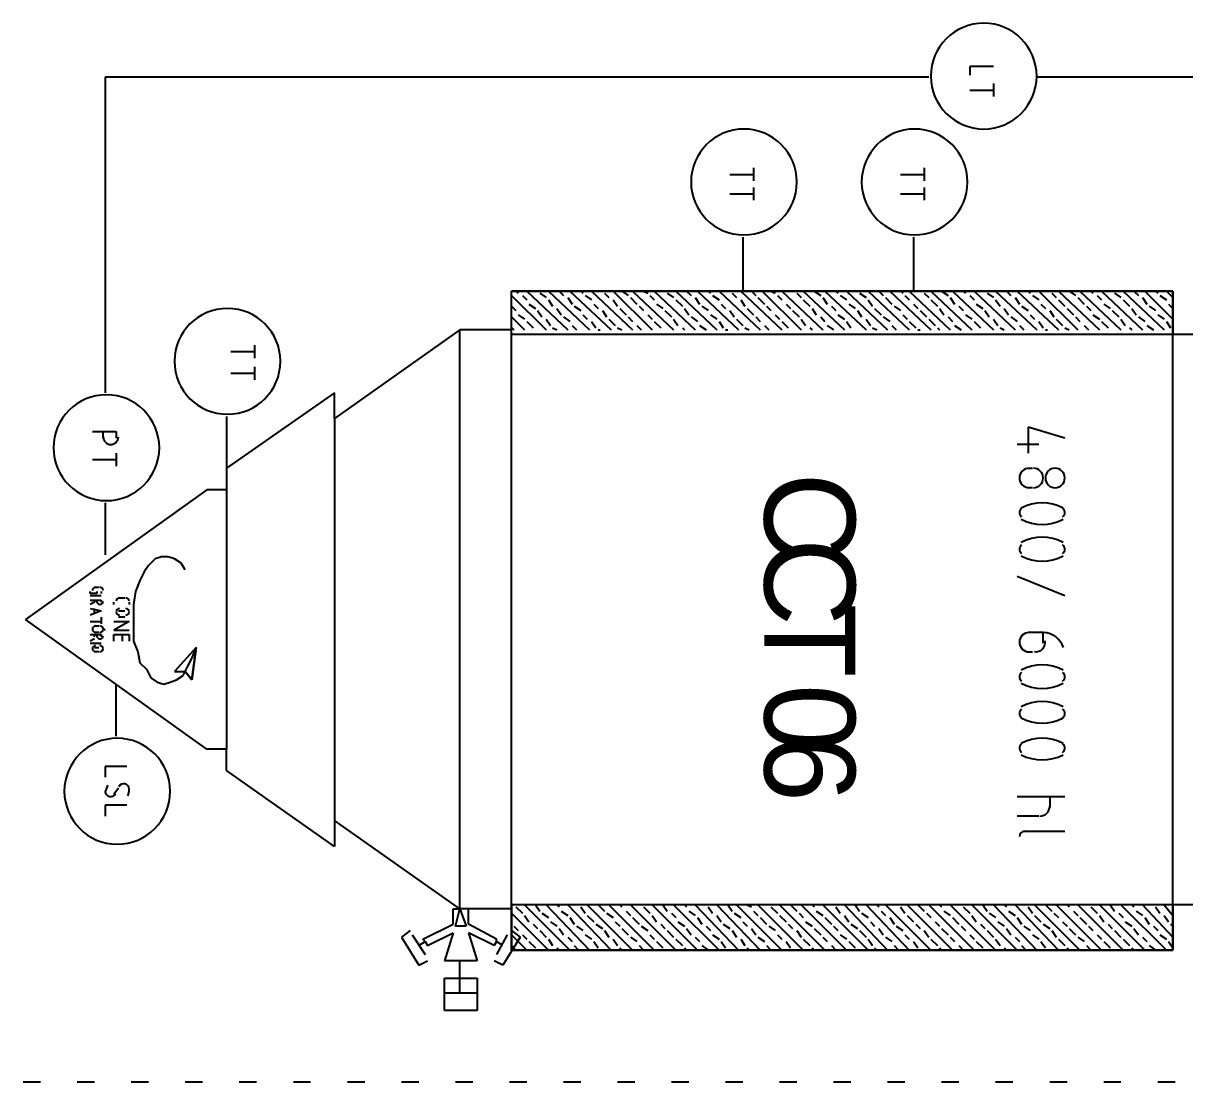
# Model space of a CAD drawing. Header units: millimetres. Extents: x 0 to 33.1, y 1.5 to 45.3.
# Drawn here: x 9.539 to 10.435, y 15.823 to 16.639 of the extents above; entities that cross this region are included whole.
import ezdxf

# ---------------------------------------------------------------- set-up
doc = ezdxf.new("R2010")
doc.units = ezdxf.units.MM
doc.header["$MEASUREMENT"] = 0
doc.layers.get('0').update_dxf_attribs({"linetype": 'CONTINUOUS'})

msp = doc.modelspace()

# ---------------------------------------------------------------- linework, layer by layer
at = {"color": 140, "linetype": 'Continuous'}
for p, q in [((10.2878, 16.6061), (10.2694, 16.6061)), ((10.2694, 16.6061), (10.2694, 16.5994)), ((10.2378, 16.5978), (9.60275, 16.5978)), ((9.60275, 16.5978), (9.60275, 16.3544)), ((10.2878, 16.5928), (10.2878, 16.5828)), ((10.9561, 16.5978), (10.3211, 16.5978)), ((10.2694, 16.5878), (10.2878, 16.5878)), ((10.0844, 16.5228), (10.1028, 16.5228)), ((10.1028, 16.5278), (10.1028, 16.5178)), ((10.2161, 16.5228), (10.2344, 16.5228)), ((10.2344, 16.5278), (10.2344, 16.5178)), ((10.1028, 16.5128), (10.1028, 16.5028)), ((10.2344, 16.5128), (10.2344, 16.5028)), ((10.0844, 16.5078), (10.1028, 16.5078)), ((10.2161, 16.5078), (10.2344, 16.5078)), ((10.0945, 16.4744), (10.0945, 16.4328)), ((10.2261, 16.4744), (10.2261, 16.4328)), ((9.91613, 15.9244), (9.91613, 16.4328)), ((10.4261, 16.4328), (9.91613, 16.4328)), ((9.91613, 16.3994), (9.91613, 16.4328)), ((9.91613, 16.4328), (10.4261, 16.4328)), ((9.91943, 16.4328), (9.92111, 16.4311)), ((9.92779, 16.4328), (9.95942, 16.4028)), ((9.93778, 16.4311), (9.94276, 16.4278)), ((9.94444, 16.4328), (9.97613, 16.4028)), ((9.95281, 16.4328), (9.95611, 16.4294)), ((9.9611, 16.4328), (9.99278, 16.4028)), ((9.96946, 16.4328), (9.97114, 16.4311)), ((9.97775, 16.4328), (10.0094, 16.4028)), ((9.98779, 16.4311), (9.9911, 16.4278)), ((9.99447, 16.4328), (10.0245, 16.4028)), ((10.0011, 16.4328), (10.0061, 16.4294)), ((10.0094, 16.4328), (10.0411, 16.4028)), ((10.0178, 16.4328), (10.0211, 16.4311)), ((10.0261, 16.4328), (10.0578, 16.4028)), ((10.0361, 16.4311), (10.0411, 16.4278)), ((10.0428, 16.4328), (10.0744, 16.4028)), ((10.0511, 16.4328), (10.0545, 16.4294)), ((10.0595, 16.4328), (10.0911, 16.4028)), ((10.0678, 16.4328), (10.0694, 16.4311)), ((10.0761, 16.4328), (10.1078, 16.4028)), ((10.0861, 16.4311), (10.0895, 16.4278)), ((10.0928, 16.4328), (10.1245, 16.4028)), ((10.1011, 16.4328), (10.1044, 16.4294)), ((10.1094, 16.4328), (10.1394, 16.4028)), ((10.1161, 16.4328), (10.1195, 16.4311)), ((10.1245, 16.4328), (10.1561, 16.4028)), ((10.1361, 16.4311), (10.1394, 16.4278)), ((10.1411, 16.4328), (10.1728, 16.4028)), ((10.1495, 16.4328), (10.1545, 16.4294)), ((10.1578, 16.4328), (10.1895, 16.4028)), ((10.1661, 16.4328), (10.1678, 16.4311)), ((10.1744, 16.4328), (10.2061, 16.4028)), ((10.1845, 16.4311), (10.1895, 16.4278)), ((10.1911, 16.4328), (10.2228, 16.4028)), ((10.1994, 16.4328), (10.2028, 16.4294)), ((10.2078, 16.4328), (10.2394, 16.4028)), ((10.2161, 16.4328), (10.2178, 16.4311)), ((10.2228, 16.4328), (10.2544, 16.4028)), ((10.2344, 16.4311), (10.2378, 16.4278)), ((10.2394, 16.4328), (10.2711, 16.4028)), ((10.2478, 16.4328), (10.2528, 16.4294)), ((10.2561, 16.4328), (10.2878, 16.4028)), ((10.2644, 16.4328), (10.2661, 16.4311)), ((10.2728, 16.4328), (10.3045, 16.4028)), ((10.2828, 16.4311), (10.2878, 16.4278)), ((10.2894, 16.4328), (10.3211, 16.4028)), ((10.2978, 16.4328), (10.3011, 16.4294)), ((10.3061, 16.4328), (10.3378, 16.4028)), ((10.3145, 16.4328), (10.3161, 16.4311)), ((10.3227, 16.4328), (10.3528, 16.4028)), ((10.3328, 16.4311), (10.3361, 16.4278)), ((10.3378, 16.4328), (10.3695, 16.4028)), ((10.3461, 16.4328), (10.3511, 16.4294)), ((10.3544, 16.4328), (10.3861, 16.4028)), ((10.3628, 16.4328), (10.3644, 16.4311)), ((10.3711, 16.4328), (10.4028, 16.4028)), ((10.3811, 16.4311), (10.3861, 16.4278)), ((10.3878, 16.4328), (10.4194, 16.4028)), ((10.3961, 16.4328), (10.3995, 16.4294)), ((10.4045, 16.4328), (10.4261, 16.4111)), ((10.4128, 16.4328), (10.4144, 16.4311)), ((10.4211, 16.4328), (10.4261, 16.4278)), ((10.4261, 16.3994), (10.4261, 16.4328)), ((10.4261, 16.4328), (10.4261, 16.3994)), ((9.91613, 16.4294), (9.94276, 16.4028)), ((9.92443, 16.4294), (9.92779, 16.4261)), ((9.92947, 16.4228), (9.93446, 16.4194)), ((9.94444, 16.4261), (9.94775, 16.4211)), ((9.95942, 16.4278), (9.96278, 16.4228)), ((9.97276, 16.4294), (9.97775, 16.4261)), ((9.97944, 16.4228), (9.98281, 16.4194)), ((9.99447, 16.4261), (9.99778, 16.4211)), ((10.0078, 16.4278), (10.0128, 16.4228)), ((10.0228, 16.4294), (10.0261, 16.4261)), ((10.0278, 16.4228), (10.0328, 16.4194)), ((10.0428, 16.4261), (10.0478, 16.4211)), ((10.0578, 16.4278), (10.0611, 16.4228)), ((10.0711, 16.4294), (10.0761, 16.4261)), ((10.0778, 16.4228), (10.0811, 16.4194)), ((10.0928, 16.4261), (10.0961, 16.4211)), ((10.1061, 16.4278), (10.1111, 16.4228)), ((10.1211, 16.4294), (10.1245, 16.4261)), ((10.1278, 16.4228), (10.1311, 16.4194)), ((10.1411, 16.4261), (10.1461, 16.4211)), ((10.1561, 16.4278), (10.1594, 16.4228)), ((10.1694, 16.4294), (10.1744, 16.4261)), ((10.1761, 16.4228), (10.1811, 16.4194)), ((10.1911, 16.4261), (10.1944, 16.4211)), ((10.2044, 16.4278), (10.2094, 16.4228)), ((10.2195, 16.4294), (10.2228, 16.4261)), ((10.2261, 16.4228), (10.2294, 16.4194)), ((10.2394, 16.4261), (10.2445, 16.4211)), ((10.2544, 16.4278), (10.2578, 16.4228)), ((10.2694, 16.4294), (10.2728, 16.4261)), ((10.2745, 16.4228), (10.2795, 16.4194)), ((10.2894, 16.4261), (10.2928, 16.4211)), ((10.3045, 16.4278), (10.3078, 16.4228)), ((10.3178, 16.4294), (10.3227, 16.4261)), ((10.3244, 16.4228), (10.3278, 16.4194)), ((10.3378, 16.4261), (10.3428, 16.4211)), ((10.3528, 16.4278), (10.3578, 16.4228)), ((10.3678, 16.4294), (10.3711, 16.4261)), ((10.3728, 16.4228), (10.3778, 16.4194)), ((10.3878, 16.4261), (10.3928, 16.4211)), ((10.4028, 16.4278), (10.4061, 16.4228)), ((10.4161, 16.4294), (10.4211, 16.4261)), ((10.4228, 16.4228), (10.4261, 16.4194)), ((9.91613, 16.4211), (9.91943, 16.4178)), ((9.91613, 16.4128), (9.92611, 16.4028)), ((9.92111, 16.4144), (9.92611, 16.4111)), ((9.93608, 16.4178), (9.93946, 16.4128)), ((9.95111, 16.4194), (9.95443, 16.4144)), ((9.95611, 16.4128), (9.9611, 16.4094)), ((9.96446, 16.4211), (9.96946, 16.4178)), ((9.97114, 16.4144), (9.97444, 16.4111)), ((9.98611, 16.4178), (9.98942, 16.4128)), ((9.99946, 16.4194), (10.0044, 16.4144)), ((10.0061, 16.4128), (10.0094, 16.4094)), ((10.0144, 16.4211), (10.0178, 16.4178)), ((10.0211, 16.4144), (10.0245, 16.4111)), ((10.0344, 16.4178), (10.0394, 16.4128)), ((10.0494, 16.4194), (10.0528, 16.4144)), ((10.0545, 16.4128), (10.0595, 16.4094)), ((10.0628, 16.4211), (10.0678, 16.4178)), ((10.0694, 16.4144), (10.0744, 16.4111)), ((10.0844, 16.4178), (10.0878, 16.4128)), ((10.0978, 16.4194), (10.1028, 16.4144)), ((10.1044, 16.4128), (10.1078, 16.4094)), ((10.1128, 16.4211), (10.1161, 16.4178)), ((10.1195, 16.4144), (10.1228, 16.4111)), ((10.1328, 16.4178), (10.1378, 16.4128)), ((10.1478, 16.4194), (10.1511, 16.4144)), ((10.1545, 16.4128), (10.1578, 16.4094)), ((10.1628, 16.4211), (10.1661, 16.4178)), ((10.1678, 16.4144), (10.1728, 16.4111)), ((10.1828, 16.4178), (10.1861, 16.4128)), ((10.1961, 16.4194), (10.2011, 16.4144)), ((10.2028, 16.4128), (10.2078, 16.4094)), ((10.2111, 16.4211), (10.2161, 16.4178)), ((10.2178, 16.4144), (10.2211, 16.4111)), ((10.2311, 16.4178), (10.2361, 16.4128)), ((10.2461, 16.4194), (10.2495, 16.4144)), ((10.2528, 16.4128), (10.2561, 16.4094)), ((10.2611, 16.4211), (10.2644, 16.4178)), ((10.2661, 16.4144), (10.2711, 16.4111)), ((10.2811, 16.4178), (10.2844, 16.4128)), ((10.2961, 16.4194), (10.2994, 16.4144)), ((10.3011, 16.4128), (10.3061, 16.4094)), ((10.3095, 16.4211), (10.3145, 16.4178)), ((10.3161, 16.4144), (10.3194, 16.4111)), ((10.3311, 16.4178), (10.3344, 16.4128)), ((10.3445, 16.4194), (10.3494, 16.4144)), ((10.3511, 16.4128), (10.3544, 16.4094)), ((10.3594, 16.4211), (10.3628, 16.4178)), ((10.3644, 16.4144), (10.3695, 16.4111)), ((10.3794, 16.4178), (10.3844, 16.4128)), ((10.3944, 16.4194), (10.3978, 16.4144)), ((10.3995, 16.4128), (10.4045, 16.4094)), ((10.4078, 16.4211), (10.4128, 16.4178)), ((10.4144, 16.4144), (10.4194, 16.4111)), ((9.91613, 16.4044), (9.91775, 16.4028)), ((9.92779, 16.4094), (9.93278, 16.4044)), ((9.94276, 16.4111), (9.94612, 16.4061)), ((9.94775, 16.4044), (9.95111, 16.4028)), ((9.96278, 16.4061), (9.9661, 16.4028)), ((9.97775, 16.4094), (9.98112, 16.4044)), ((9.9911, 16.4111), (9.9961, 16.4061)), ((9.99778, 16.4044), (10.0011, 16.4028)), ((10.0128, 16.4061), (10.0161, 16.4028)), ((10.0261, 16.4094), (10.0311, 16.4044)), ((10.0411, 16.4111), (10.0444, 16.4061)), ((10.0478, 16.4044), (10.0494, 16.4028)), ((10.0611, 16.4061), (10.0661, 16.4028)), ((10.0761, 16.4094), (10.0794, 16.4044)), ((10.0895, 16.4111), (10.0945, 16.4061)), ((10.0961, 16.4044), (10.0994, 16.4028)), ((10.1111, 16.4061), (10.1144, 16.4028)), ((10.1245, 16.4094), (10.1294, 16.4044)), ((10.1394, 16.4111), (10.1428, 16.4061)), ((10.1461, 16.4044), (10.1478, 16.4028)), ((10.1594, 16.4061), (10.1644, 16.4028)), ((10.1744, 16.4094), (10.1778, 16.4044)), ((10.1895, 16.4111), (10.1928, 16.4061)), ((10.1944, 16.4044), (10.1977, 16.4028)), ((10.2094, 16.4061), (10.2128, 16.4028)), ((10.2228, 16.4094), (10.2278, 16.4044)), ((10.2378, 16.4111), (10.2428, 16.4061)), ((10.2445, 16.4044), (10.2461, 16.4028)), ((10.2578, 16.4061), (10.2628, 16.4028)), ((10.2728, 16.4094), (10.2778, 16.4044)), ((10.2878, 16.4111), (10.2911, 16.4061)), ((10.2928, 16.4044), (10.2961, 16.4028)), ((10.3078, 16.4061), (10.3111, 16.4028)), ((10.3227, 16.4094), (10.3261, 16.4044)), ((10.3361, 16.4111), (10.3411, 16.4061)), ((10.3428, 16.4044), (10.3461, 16.4028)), ((10.3578, 16.4061), (10.3611, 16.4028)), ((10.3711, 16.4094), (10.3761, 16.4044)), ((10.3861, 16.4111), (10.3894, 16.4061)), ((10.3928, 16.4044), (10.3944, 16.4028)), ((10.4061, 16.4061), (10.4111, 16.4028)), ((10.4211, 16.4094), (10.4244, 16.4044)), ((9.87608, 16.4028), (9.77946, 16.3344)), ((9.87608, 16.4028), (9.77946, 16.3344)), ((9.87608, 15.9561), (9.87608, 16.4028)), ((9.91613, 16.4028), (9.87608, 16.4028)), ((9.91613, 16.4028), (9.87608, 16.4028)), ((10.4261, 16.3994), (9.91613, 16.3994)), ((9.93446, 16.4028), (9.93446, 16.4028)), ((9.98281, 16.4028), (9.98443, 16.4028)), ((10.0328, 16.4028), (10.0328, 16.4028)), ((10.0811, 16.4028), (10.0828, 16.4028)), ((10.1311, 16.4028), (10.1311, 16.4028)), ((10.1811, 16.4028), (10.1811, 16.4028)), ((10.2294, 16.4028), (10.2311, 16.4028)), ((10.2795, 16.4028), (10.2795, 16.4028)), ((10.3278, 16.4028), (10.3294, 16.4028)), ((10.3778, 16.4028), (10.3778, 16.4028)), ((10.4911, 16.3994), (10.4261, 16.3994)), ((10.4261, 15.9594), (10.4261, 16.3994)), ((9.69943, 16.3861), (9.71778, 16.3861)), ((9.71778, 16.3911), (9.71778, 16.3811)), ((9.69943, 16.3694), (9.71778, 16.3694)), ((9.71778, 16.3744), (9.71778, 16.3644)), ((9.77946, 16.3544), (9.69612, 16.2961)), ((9.77946, 16.3344), (9.77946, 16.3544)), ((9.69612, 16.3361), (9.69612, 16.2961)), ((9.77946, 16.3344), (9.77946, 16.0244)), ((9.59278, 16.3244), (9.61111, 16.3244)), ((9.60113, 16.3194), (9.60113, 16.3244)), ((9.61111, 16.3244), (9.61111, 16.3194)), ((10.3428, 16.3194), (10.3145, 16.3278)), ((10.3145, 16.3278), (10.3145, 16.3078)), ((10.3227, 16.3144), (10.3061, 16.3144)), ((9.61111, 16.3078), (9.61111, 16.2978)), ((9.59278, 16.3028), (9.61111, 16.3028)), ((9.69612, 16.2961), (9.69612, 16.2794)), ((10.3145, 16.2961), (10.3178, 16.2961)), ((9.6811, 16.2794), (9.54113, 16.1794)), ((9.69612, 16.2794), (9.6811, 16.2794)), ((9.69612, 16.2794), (9.69612, 16.0794)), ((10.3178, 16.2811), (10.3145, 16.2811)), ((9.60275, 16.2694), (9.60275, 16.2294)), ((9.64111, 16.2261), (9.63613, 16.2211)), ((9.64611, 16.2278), (9.64111, 16.2261)), ((9.6511, 16.2278), (9.64611, 16.2278)), ((9.65608, 16.2261), (9.6511, 16.2278)), ((9.66114, 16.2228), (9.65608, 16.2261)), ((9.63276, 16.2161), (9.62944, 16.2094)), ((9.63613, 16.2211), (9.63276, 16.2161)), ((9.66444, 16.2178), (9.66114, 16.2228)), ((9.62944, 16.2094), (9.62608, 16.2011)), ((10.3061, 16.2128), (10.3428, 16.1978)), ((9.5911, 16.1994), (9.5911, 16.2011)), ((9.59614, 16.1994), (9.5911, 16.1994)), ((9.5911, 16.1978), (9.59944, 16.1978)), ((9.59446, 16.2044), (9.59776, 16.2044)), ((9.59614, 16.2011), (9.59614, 16.1994)), ((9.59944, 16.2011), (9.59944, 16.1994)), ((9.62608, 16.2011), (9.62446, 16.1911)), ((9.5911, 16.1944), (9.59944, 16.1944)), ((9.59446, 16.1928), (9.5911, 16.1911)), ((9.59446, 16.1944), (9.59446, 16.1928)), ((9.59944, 16.1944), (9.59944, 16.1928)), ((9.60943, 16.1911), (9.60943, 16.1928)), ((9.61279, 16.1961), (9.61778, 16.1961)), ((9.6211, 16.1928), (9.6211, 16.1911)), ((9.62446, 16.1911), (9.62446, 16.1828)), ((9.6811, 16.0794), (9.54113, 16.1794)), ((9.5911, 16.1878), (9.59944, 16.1861)), ((9.59944, 16.1861), (9.5911, 16.1828)), ((9.59446, 16.1844), (9.59446, 16.1878)), ((9.59944, 16.1811), (9.59944, 16.1761)), ((9.61279, 16.1861), (9.61778, 16.1861)), ((9.61778, 16.1811), (9.61279, 16.1811)), ((9.62446, 16.1828), (9.62446, 16.1728)), ((9.5911, 16.1778), (9.59944, 16.1778)), ((9.59446, 16.1744), (9.59776, 16.1744)), ((9.60113, 16.1728), (9.60275, 16.1711)), ((9.60943, 16.1778), (9.6211, 16.1778)), ((9.6211, 16.1778), (9.60943, 16.1711)), ((9.60943, 16.1711), (9.6211, 16.1711)), ((9.62446, 16.1728), (9.62446, 16.1628)), ((9.5911, 16.1678), (9.59944, 16.1678)), ((9.59446, 16.1644), (9.5911, 16.1628)), ((9.59776, 16.1694), (9.59446, 16.1694)), ((9.59446, 16.1661), (9.59446, 16.1678)), ((9.59944, 16.1678), (9.59944, 16.1661)), ((9.60943, 16.1628), (9.60943, 16.1678)), ((9.60943, 16.1678), (9.6211, 16.1678)), ((9.6161, 16.1628), (9.6161, 16.1678)), ((9.6211, 16.1678), (9.6211, 16.1628)), ((9.62446, 16.1628), (9.62776, 16.1544)), ((10.3261, 16.1694), (10.3145, 16.1694)), ((10.3261, 16.1611), (10.3261, 16.1694)), ((9.5911, 16.1611), (9.59944, 16.1611)), ((9.59446, 16.1578), (9.59776, 16.1578)), ((9.59776, 16.1544), (9.59446, 16.1544)), ((9.62776, 16.1544), (9.62944, 16.1461)), ((9.67279, 16.1578), (9.65608, 16.1394)), ((9.67279, 16.1578), (9.65608, 16.1394)), ((9.67279, 16.1578), (9.66943, 16.1328)), ((9.66943, 16.1328), (9.67279, 16.1578)), ((9.66943, 16.1494), (9.67279, 16.1578)), ((10.3145, 16.1544), (10.3178, 16.1544)), ((9.62944, 16.1461), (9.63444, 16.1411)), ((9.66613, 16.1428), (9.66943, 16.1494)), ((9.63444, 16.1411), (9.63781, 16.1344)), ((9.65608, 16.1394), (9.66444, 16.1394)), ((9.65608, 16.1394), (9.66444, 16.1394)), ((9.65776, 16.1328), (9.66276, 16.1361)), ((9.66276, 16.1361), (9.66613, 16.1428)), ((9.66943, 16.1328), (9.66444, 16.1394)), ((9.66444, 16.1394), (9.66943, 16.1328)), ((9.61111, 16.0894), (9.61111, 16.1294)), ((9.63781, 16.1344), (9.64279, 16.1311)), ((9.64279, 16.1311), (9.64779, 16.1294)), ((9.64779, 16.1294), (9.65278, 16.1311)), ((9.65278, 16.1311), (9.65776, 16.1328)), ((9.69612, 16.0794), (9.6811, 16.0794)), ((9.69612, 16.0628), (9.69612, 16.0794)), ((9.61947, 16.0661), (9.60275, 16.0661)), ((9.60275, 16.0661), (9.60275, 16.0578)), ((9.77946, 16.0044), (9.69612, 16.0628)), ((9.61279, 16.0494), (9.60943, 16.0444)), ((9.61947, 16.0361), (9.60275, 16.0361)), ((9.60275, 16.0361), (9.60275, 16.0278)), ((10.3061, 16.0428), (10.3428, 16.0428)), ((10.3311, 16.0428), (10.3311, 16.0344)), ((10.3227, 16.0278), (10.3061, 16.0278)), ((9.77946, 16.0244), (9.77946, 16.0044)), ((9.87608, 15.9561), (9.77946, 16.0244)), ((9.87608, 15.9561), (9.77946, 16.0244)), ((10.3111, 16.0161), (10.3428, 16.0161)), ((9.8711, 15.9444), (9.8711, 15.9561)), ((9.8711, 15.9561), (9.87608, 15.9561)), ((9.87278, 15.9428), (9.87608, 15.9561)), ((9.91613, 15.9561), (9.87608, 15.9561)), ((9.91613, 15.9561), (9.87608, 15.9561)), ((9.91613, 15.9561), (9.87608, 15.9561)), ((9.91613, 15.9561), (9.87608, 15.9561)), ((9.87608, 15.9561), (9.88112, 15.9428)), ((9.88276, 15.9561), (9.87608, 15.9561)), ((9.88276, 15.9444), (9.88276, 15.9561)), ((9.91613, 15.9594), (9.91613, 15.9244)), ((10.4261, 15.9594), (9.91613, 15.9594)), ((9.91943, 15.9578), (9.92443, 15.9528)), ((9.92611, 15.9594), (9.9611, 15.9244)), ((9.93446, 15.9594), (9.93778, 15.9544)), ((9.94276, 15.9594), (9.97613, 15.9244)), ((9.95111, 15.9594), (9.95281, 15.9578)), ((9.95942, 15.9594), (9.99278, 15.9244)), ((9.96946, 15.9578), (9.97276, 15.9528)), ((9.97444, 15.9594), (10.0094, 15.9244)), ((9.98281, 15.9594), (9.98779, 15.9544)), ((9.9911, 15.9594), (10.0261, 15.9244)), ((9.99946, 15.9594), (10.0011, 15.9578)), ((10.0078, 15.9594), (10.0428, 15.9244)), ((10.0178, 15.9578), (10.0228, 15.9528)), ((10.0245, 15.9594), (10.0595, 15.9244)), ((10.0328, 15.9594), (10.0361, 15.9544)), ((10.0411, 15.9594), (10.0761, 15.9244)), ((10.0494, 15.9594), (10.0511, 15.9578)), ((10.0578, 15.9594), (10.0911, 15.9244)), ((10.0678, 15.9578), (10.0711, 15.9528)), ((10.0744, 15.9594), (10.1078, 15.9244)), ((10.0828, 15.9594), (10.0861, 15.9544)), ((10.0895, 15.9594), (10.1245, 15.9244)), ((10.0978, 15.9594), (10.1011, 15.9578)), ((10.1061, 15.9594), (10.1411, 15.9244)), ((10.1161, 15.9578), (10.1211, 15.9528)), ((10.1228, 15.9594), (10.1578, 15.9244)), ((10.1311, 15.9594), (10.1361, 15.9544)), ((10.1394, 15.9594), (10.1744, 15.9244)), ((10.1478, 15.9594), (10.1495, 15.9578)), ((10.1561, 15.9594), (10.1911, 15.9244)), ((10.1661, 15.9578), (10.1694, 15.9528)), ((10.1728, 15.9594), (10.2061, 15.9244)), ((10.1811, 15.9594), (10.1845, 15.9544)), ((10.1895, 15.9594), (10.2228, 15.9244)), ((10.1977, 15.9594), (10.1994, 15.9578)), ((10.2044, 15.9594), (10.2394, 15.9244)), ((10.2161, 15.9578), (10.2195, 15.9528)), ((10.2211, 15.9594), (10.2561, 15.9244)), ((10.2294, 15.9594), (10.2344, 15.9544)), ((10.2378, 15.9594), (10.2728, 15.9244)), ((10.2461, 15.9594), (10.2478, 15.9578)), ((10.2544, 15.9594), (10.2894, 15.9244)), ((10.2644, 15.9578), (10.2694, 15.9528)), ((10.2711, 15.9594), (10.3061, 15.9244)), ((10.2795, 15.9594), (10.2828, 15.9544)), ((10.2878, 15.9594), (10.3211, 15.9244)), ((10.2961, 15.9594), (10.2978, 15.9578)), ((10.3045, 15.9594), (10.3378, 15.9244)), ((10.3145, 15.9578), (10.3178, 15.9528)), ((10.3194, 15.9594), (10.3544, 15.9244)), ((10.3278, 15.9594), (10.3328, 15.9544)), ((10.3361, 15.9594), (10.3711, 15.9244)), ((10.3445, 15.9594), (10.3461, 15.9578)), ((10.3528, 15.9594), (10.3878, 15.9244)), ((10.3628, 15.9578), (10.3678, 15.9528)), ((10.3695, 15.9594), (10.4045, 15.9244)), ((10.3778, 15.9594), (10.3811, 15.9544)), ((10.3861, 15.9594), (10.4211, 15.9244)), ((10.3944, 15.9594), (10.3961, 15.9578)), ((10.4028, 15.9594), (10.4261, 15.9344)), ((10.4128, 15.9578), (10.4161, 15.9528)), ((10.4194, 15.9594), (10.4261, 15.9511)), ((10.4911, 15.9594), (10.4261, 15.9594)), ((10.4261, 15.9594), (10.4261, 15.9244)), ((10.4261, 15.9244), (10.4261, 15.9594)), ((9.91613, 15.9528), (9.94444, 15.9244)), ((9.92611, 15.9511), (9.92947, 15.9461)), ((9.93946, 15.9528), (9.94444, 15.9494)), ((9.95443, 15.9544), (9.95942, 15.9511)), ((9.9611, 15.9494), (9.96446, 15.9444)), ((9.97444, 15.9511), (9.97944, 15.9461)), ((9.98942, 15.9528), (9.99447, 15.9494)), ((10.0044, 15.9544), (10.0078, 15.9511)), ((10.0094, 15.9494), (10.0144, 15.9444)), ((10.0245, 15.9511), (10.0278, 15.9461)), ((10.0394, 15.9528), (10.0428, 15.9494)), ((10.0528, 15.9544), (10.0578, 15.9511)), ((10.0595, 15.9494), (10.0628, 15.9444)), ((10.0744, 15.9511), (10.0778, 15.9461)), ((10.0878, 15.9528), (10.0928, 15.9494)), ((10.1028, 15.9544), (10.1061, 15.9511)), ((10.1078, 15.9494), (10.1128, 15.9444)), ((10.1228, 15.9511), (10.1278, 15.9461)), ((10.1378, 15.9528), (10.1411, 15.9494)), ((10.1511, 15.9544), (10.1561, 15.9511)), ((10.1578, 15.9494), (10.1628, 15.9444)), ((10.1728, 15.9511), (10.1761, 15.9461)), ((10.1861, 15.9528), (10.1911, 15.9494)), ((10.2011, 15.9544), (10.2044, 15.9511)), ((10.2078, 15.9494), (10.2111, 15.9444)), ((10.2211, 15.9511), (10.2261, 15.9461)), ((10.2361, 15.9528), (10.2394, 15.9494)), ((10.2495, 15.9544), (10.2544, 15.9511)), ((10.2561, 15.9494), (10.2611, 15.9444)), ((10.2711, 15.9511), (10.2745, 15.9461)), ((10.2844, 15.9528), (10.2894, 15.9494)), ((10.2994, 15.9544), (10.3045, 15.9511)), ((10.3061, 15.9494), (10.3095, 15.9444)), ((10.3194, 15.9511), (10.3244, 15.9461)), ((10.3344, 15.9528), (10.3378, 15.9494)), ((10.3494, 15.9544), (10.3528, 15.9511)), ((10.3544, 15.9494), (10.3594, 15.9444)), ((10.3695, 15.9511), (10.3728, 15.9461)), ((10.3844, 15.9528), (10.3878, 15.9494)), ((10.3978, 15.9544), (10.4028, 15.9511)), ((10.4045, 15.9494), (10.4078, 15.9444)), ((10.4194, 15.9511), (10.4228, 15.9461)), ((9.83778, 15.9394), (9.83111, 15.9344)), ((9.84776, 15.9328), (9.8711, 15.9444)), ((9.85113, 15.9278), (9.8711, 15.9378)), ((9.8711, 15.9378), (9.86442, 15.9161)), ((9.88112, 15.9428), (9.87278, 15.9428)), ((9.90446, 15.9328), (9.88276, 15.9444)), ((9.88276, 15.9378), (9.88943, 15.9161)), ((9.90278, 15.9278), (9.88276, 15.9378)), ((9.91613, 15.9394), (9.92279, 15.9344)), ((9.91775, 15.9428), (9.92111, 15.9394)), ((9.93278, 15.9444), (9.93608, 15.9411)), ((9.93778, 15.9394), (9.94276, 15.9344)), ((9.94612, 15.9461), (9.95111, 15.9428)), ((9.95281, 15.9411), (9.95611, 15.9361)), ((9.9661, 15.9428), (9.97114, 15.9394)), ((9.98112, 15.9444), (9.98611, 15.9411)), ((9.98779, 15.9394), (9.9911, 15.9344)), ((9.9961, 15.9461), (9.99946, 15.9428)), ((10.0011, 15.9411), (10.0061, 15.9361)), ((10.0161, 15.9428), (10.0211, 15.9394)), ((10.0311, 15.9444), (10.0344, 15.9411)), ((10.0361, 15.9394), (10.0411, 15.9344)), ((10.0444, 15.9461), (10.0494, 15.9428)), ((10.0511, 15.9411), (10.0545, 15.9361)), ((10.0661, 15.9428), (10.0694, 15.9394)), ((10.0794, 15.9444), (10.0844, 15.9411)), ((10.0861, 15.9394), (10.0895, 15.9344)), ((10.0945, 15.9461), (10.0978, 15.9428)), ((10.1011, 15.9411), (10.1044, 15.9361)), ((10.1144, 15.9428), (10.1195, 15.9394)), ((10.1294, 15.9444), (10.1328, 15.9411)), ((10.1361, 15.9394), (10.1394, 15.9344)), ((10.1428, 15.9461), (10.1478, 15.9428)), ((10.1495, 15.9411), (10.1545, 15.9361)), ((10.1644, 15.9428), (10.1678, 15.9394)), ((10.1778, 15.9444), (10.1828, 15.9411)), ((10.1845, 15.9394), (10.1895, 15.9344)), ((10.1928, 15.9461), (10.1961, 15.9428)), ((10.1994, 15.9411), (10.2028, 15.9361)), ((10.2128, 15.9428), (10.2178, 15.9394)), ((10.2278, 15.9444), (10.2311, 15.9411)), ((10.2344, 15.9394), (10.2378, 15.9344)), ((10.2428, 15.9461), (10.2461, 15.9428)), ((10.2478, 15.9411), (10.2528, 15.9361)), ((10.2628, 15.9428), (10.2661, 15.9394)), ((10.2778, 15.9444), (10.2811, 15.9411)), ((10.2828, 15.9394), (10.2878, 15.9344)), ((10.2911, 15.9461), (10.2961, 15.9428)), ((10.2978, 15.9411), (10.3011, 15.9361)), ((10.3111, 15.9428), (10.3161, 15.9394)), ((10.3261, 15.9444), (10.3311, 15.9411)), ((10.3328, 15.9394), (10.3361, 15.9344)), ((10.3411, 15.9461), (10.3445, 15.9428)), ((10.3461, 15.9411), (10.3511, 15.9361)), ((10.3611, 15.9428), (10.3644, 15.9394)), ((10.3761, 15.9444), (10.3794, 15.9411)), ((10.3811, 15.9394), (10.3861, 15.9344)), ((10.3894, 15.9461), (10.3944, 15.9428)), ((10.3961, 15.9411), (10.3995, 15.9361)), ((10.4111, 15.9428), (10.4144, 15.9394)), ((10.4244, 15.9444), (10.4261, 15.9428)), ((9.83111, 15.9344), (9.84446, 15.9128)), ((9.83946, 15.9361), (9.84944, 15.9211)), ((9.83946, 15.9361), (9.84944, 15.9211)), ((9.84446, 15.9278), (9.84944, 15.9311)), ((9.84944, 15.9311), (9.84776, 15.9328)), ((9.84944, 15.9311), (9.84944, 15.9311)), ((9.84944, 15.9311), (9.85113, 15.9278)), ((9.90446, 15.9311), (9.90278, 15.9278)), ((9.91276, 15.9361), (9.90446, 15.9211)), ((9.90446, 15.9311), (9.90446, 15.9328)), ((9.90446, 15.9311), (9.90446, 15.9311)), ((9.90944, 15.9278), (9.90446, 15.9311)), ((9.92279, 15.9344), (9.90944, 15.9128)), ((9.91613, 15.9361), (9.92779, 15.9244)), ((9.92443, 15.9361), (9.92779, 15.9328)), ((9.92947, 15.9311), (9.93446, 15.9261)), ((9.94444, 15.9328), (9.94775, 15.9278)), ((9.95942, 15.9344), (9.96278, 15.9311)), ((9.97276, 15.9361), (9.97775, 15.9328)), ((9.97944, 15.9311), (9.98281, 15.9261)), ((9.99447, 15.9328), (9.99778, 15.9278)), ((10.0078, 15.9344), (10.0128, 15.9311)), ((10.0228, 15.9361), (10.0261, 15.9328)), ((10.0278, 15.9311), (10.0328, 15.9261)), ((10.0428, 15.9328), (10.0478, 15.9278)), ((10.0578, 15.9344), (10.0611, 15.9311)), ((10.0711, 15.9361), (10.0761, 15.9328)), ((10.0778, 15.9311), (10.0811, 15.9261)), ((10.0928, 15.9328), (10.0961, 15.9278)), ((10.1061, 15.9344), (10.1111, 15.9311)), ((10.1211, 15.9361), (10.1245, 15.9328)), ((10.1278, 15.9311), (10.1311, 15.9261)), ((10.1411, 15.9328), (10.1461, 15.9278)), ((10.1561, 15.9344), (10.1594, 15.9311)), ((10.1694, 15.9361), (10.1744, 15.9328)), ((10.1761, 15.9311), (10.1811, 15.9261)), ((10.1911, 15.9328), (10.1944, 15.9278)), ((10.2044, 15.9344), (10.2094, 15.9311)), ((10.2195, 15.9361), (10.2228, 15.9328)), ((10.2261, 15.9311), (10.2294, 15.9261)), ((10.2394, 15.9328), (10.2445, 15.9278)), ((10.2544, 15.9344), (10.2578, 15.9311)), ((10.2694, 15.9361), (10.2728, 15.9328)), ((10.2745, 15.9311), (10.2795, 15.9261)), ((10.2894, 15.9328), (10.2928, 15.9278)), ((10.3045, 15.9344), (10.3078, 15.9311)), ((10.3178, 15.9361), (10.3227, 15.9328)), ((10.3244, 15.9311), (10.3278, 15.9261)), ((10.3378, 15.9328), (10.3428, 15.9278)), ((10.3528, 15.9344), (10.3578, 15.9311)), ((10.3678, 15.9361), (10.3711, 15.9328)), ((10.3728, 15.9311), (10.3778, 15.9261)), ((10.3878, 15.9328), (10.3928, 15.9278)), ((10.4028, 15.9344), (10.4061, 15.9311)), ((10.4161, 15.9361), (10.4211, 15.9328)), ((10.4228, 15.9311), (10.4261, 15.9261)), ((9.91613, 15.9278), (9.91943, 15.9244)), ((10.4261, 15.9244), (9.91613, 15.9244)), ((9.91613, 15.9244), (10.4261, 15.9244)), ((9.95111, 15.9261), (9.95281, 15.9244)), ((9.96446, 15.9278), (9.96778, 15.9244)), ((9.99946, 15.9261), (10.0011, 15.9244)), ((10.0144, 15.9278), (10.0178, 15.9244)), ((10.0494, 15.9261), (10.0511, 15.9244)), ((10.0628, 15.9278), (10.0678, 15.9244)), ((10.0978, 15.9261), (10.0994, 15.9244)), ((10.1128, 15.9278), (10.1161, 15.9244)), ((10.1478, 15.9261), (10.1495, 15.9244)), ((10.1628, 15.9278), (10.1661, 15.9244)), ((10.1961, 15.9261), (10.1977, 15.9244)), ((10.2111, 15.9278), (10.2145, 15.9244)), ((10.2461, 15.9261), (10.2478, 15.9244)), ((10.2611, 15.9278), (10.2644, 15.9244)), ((10.2961, 15.9261), (10.2978, 15.9244)), ((10.3095, 15.9278), (10.3128, 15.9244)), ((10.3445, 15.9261), (10.3461, 15.9244)), ((10.3594, 15.9278), (10.3628, 15.9244)), ((10.3944, 15.9261), (10.3961, 15.9244)), ((10.4078, 15.9278), (10.4128, 15.9244)), ((9.84446, 15.9128), (9.85113, 15.9161)), ((9.88943, 15.9161), (9.86442, 15.9161)), ((9.87608, 15.8911), (9.87608, 15.9161)), ((9.90944, 15.9128), (9.90278, 15.9161)), ((9.86442, 15.8778), (9.86442, 15.9028)), ((9.86442, 15.9028), (9.88943, 15.9028)), ((9.88943, 15.9028), (9.88943, 15.8778)), ((9.88943, 15.8911), (9.86442, 15.8911)), ((9.88943, 15.8778), (9.86442, 15.8778)), ((9.53944, 15.8228), (9.55279, 15.8228)), ((9.58111, 15.8228), (9.59446, 15.8228)), ((9.62278, 15.8228), (9.63613, 15.8228)), ((9.66444, 15.8228), (9.67779, 15.8228)), ((9.70611, 15.8228), (9.71946, 15.8228)), ((9.74778, 15.8228), (9.76113, 15.8228)), ((9.78944, 15.8228), (9.80279, 15.8228)), ((9.83111, 15.8228), (9.84446, 15.8228)), ((9.87278, 15.8228), (9.88613, 15.8228)), ((9.91444, 15.8228), (9.92779, 15.8228)), ((9.95611, 15.8228), (9.96946, 15.8228)), ((9.99778, 15.8228), (10.0111, 15.8228)), ((10.0394, 15.8228), (10.0528, 15.8228)), ((10.0811, 15.8228), (10.0945, 15.8228)), ((10.1228, 15.8228), (10.1361, 15.8228)), ((10.1644, 15.8228), (10.1778, 15.8228)), ((10.2061, 15.8228), (10.2195, 15.8228)), ((10.2478, 15.8228), (10.2611, 15.8228)), ((10.2894, 15.8228), (10.3028, 15.8228)), ((10.3311, 15.8228), (10.3445, 15.8228)), ((10.3728, 15.8228), (10.3861, 15.8228)), ((10.4144, 15.8228), (10.4278, 15.8228))]:
    msp.add_line(p, q, dxfattribs=at)
for points in [[(10.2803, 16.6394), (10.2577, 16.6394), (10.2394, 16.6211), (10.2394, 16.5986)], [(10.3211, 16.5986), (10.3211, 16.6211), (10.3028, 16.6394), (10.2803, 16.6394)], [(10.2394, 16.5986), (10.2394, 16.5761), (10.2577, 16.5578), (10.2803, 16.5578)], [(10.2803, 16.5578), (10.3028, 16.5578), (10.3211, 16.5761), (10.3211, 16.5986)], [(10.0953, 16.5578), (10.0727, 16.5578), (10.0545, 16.5394), (10.0545, 16.5169)], [(10.1361, 16.5169), (10.1361, 16.5394), (10.1178, 16.5578), (10.0953, 16.5578)], [(10.2269, 16.5578), (10.2044, 16.5578), (10.1861, 16.5394), (10.1861, 16.5169)], [(10.2678, 16.5169), (10.2678, 16.5394), (10.2495, 16.5578), (10.2269, 16.5578)], [(10.0545, 16.5169), (10.0545, 16.4944), (10.0727, 16.4761), (10.0953, 16.4761)], [(10.0953, 16.4761), (10.1178, 16.4761), (10.1361, 16.4944), (10.1361, 16.5169)], [(10.1861, 16.5169), (10.1861, 16.4944), (10.2044, 16.4761), (10.2269, 16.4761)], [(10.2269, 16.4761), (10.2495, 16.4761), (10.2678, 16.4944), (10.2678, 16.5169)], [(9.69694, 16.4194), (9.67437, 16.4194), (9.65608, 16.4011), (9.65608, 16.3786)], [(9.73779, 16.3786), (9.73779, 16.4011), (9.71951, 16.4194), (9.69694, 16.4194)], [(9.65608, 16.3786), (9.65608, 16.3561), (9.67437, 16.3378), (9.69694, 16.3378)], [(9.69694, 16.3378), (9.71951, 16.3378), (9.73779, 16.3561), (9.73779, 16.3786)], [(9.60363, 16.3528), (9.58106, 16.3528), (9.56278, 16.3344), (9.56278, 16.3119)], [(9.64442, 16.3119), (9.64442, 16.3344), (9.62614, 16.3528), (9.60363, 16.3528)], [(9.60113, 16.3203), (9.60107, 16.3171), (9.60368, 16.3144), (9.60688, 16.3144)], [(9.60688, 16.3144), (9.61014, 16.3144), (9.61274, 16.3169), (9.61279, 16.3203)], [(9.56278, 16.3119), (9.56278, 16.2894), (9.58106, 16.2711), (9.60363, 16.2711)], [(9.60363, 16.2711), (9.62614, 16.2711), (9.64442, 16.2894), (9.64442, 16.3119)], [(10.3153, 16.2961), (10.3111, 16.2961), (10.3078, 16.2928), (10.3078, 16.2886)], [(10.3261, 16.2886), (10.3261, 16.2928), (10.3227, 16.2961), (10.3186, 16.2961)], [(10.3353, 16.2961), (10.3311, 16.2961), (10.3278, 16.2928), (10.3278, 16.2886)], [(10.3428, 16.2886), (10.3428, 16.2928), (10.3394, 16.2961), (10.3353, 16.2961)], [(10.3078, 16.2886), (10.3078, 16.2844), (10.3111, 16.2811), (10.3153, 16.2811)], [(10.3186, 16.2811), (10.3227, 16.2811), (10.3261, 16.2844), (10.3261, 16.2886)], [(10.3278, 16.2886), (10.3278, 16.2844), (10.3311, 16.2811), (10.3353, 16.2811)], [(10.3353, 16.2811), (10.3394, 16.2811), (10.3428, 16.2844), (10.3428, 16.2886)], [(10.3415, 16.2654), (10.3314, 16.2708), (10.3192, 16.2708), (10.3091, 16.2654)], [(10.3095, 16.2653), (10.3084, 16.2644), (10.3078, 16.2632), (10.3078, 16.2619)], [(10.3078, 16.2619), (10.3078, 16.2607), (10.3084, 16.2594), (10.3095, 16.2586)], [(10.3428, 16.2619), (10.3428, 16.2632), (10.3422, 16.2644), (10.3411, 16.2653)], [(10.3411, 16.2586), (10.3422, 16.2594), (10.3428, 16.2607), (10.3428, 16.2619)], [(10.3091, 16.2568), (10.3192, 16.2514), (10.3314, 16.2514), (10.3415, 16.2568)], [(10.3415, 16.2387), (10.3314, 16.2442), (10.3192, 16.2442), (10.3091, 16.2387)], [(10.3095, 16.2369), (10.3084, 16.2361), (10.3078, 16.2349), (10.3078, 16.2336)], [(10.3078, 16.2336), (10.3078, 16.2324), (10.3084, 16.2311), (10.3095, 16.2303)], [(10.3428, 16.2336), (10.3428, 16.2349), (10.3422, 16.2361), (10.3411, 16.2369)], [(10.3411, 16.2303), (10.3422, 16.2311), (10.3428, 16.2324), (10.3428, 16.2336)], [(10.3091, 16.2285), (10.3192, 16.2231), (10.3314, 16.2231), (10.3415, 16.2285)], [(9.59526, 16.2044), (9.59392, 16.2044), (9.59278, 16.2033), (9.59278, 16.2019)], [(9.60113, 16.2019), (9.60113, 16.2033), (9.59999, 16.2044), (9.59864, 16.2044)], [(9.59614, 16.1936), (9.59614, 16.1922), (9.59722, 16.1911), (9.59864, 16.1911)], [(9.59864, 16.1911), (9.59999, 16.1911), (9.60113, 16.1922), (9.60113, 16.1936)], [(9.61361, 16.1961), (9.61225, 16.1961), (9.61111, 16.195), (9.61111, 16.1936)], [(9.6211, 16.1936), (9.6211, 16.195), (9.62001, 16.1961), (9.6186, 16.1961)], [(9.61361, 16.1878), (9.61225, 16.1878), (9.61111, 16.1867), (9.61111, 16.1853)], [(9.61111, 16.1853), (9.61111, 16.1839), (9.61225, 16.1828), (9.61361, 16.1828)], [(9.6211, 16.1853), (9.6211, 16.1867), (9.62001, 16.1878), (9.6186, 16.1878)], [(9.6186, 16.1828), (9.62001, 16.1828), (9.6211, 16.1839), (9.6211, 16.1853)], [(9.59526, 16.1744), (9.59392, 16.1744), (9.59278, 16.1733), (9.59278, 16.1719)], [(9.59278, 16.1719), (9.59278, 16.1706), (9.59392, 16.1694), (9.59526, 16.1694)], [(9.60113, 16.1719), (9.60113, 16.1733), (9.59999, 16.1744), (9.59864, 16.1744)], [(9.59864, 16.1694), (9.59999, 16.1694), (9.60113, 16.1706), (9.60113, 16.1719)], [(9.59614, 16.1669), (9.59614, 16.1656), (9.59722, 16.1644), (9.59864, 16.1644)], [(9.59864, 16.1644), (9.59999, 16.1644), (9.60113, 16.1656), (9.60113, 16.1669)], [(10.3153, 16.1694), (10.3111, 16.1694), (10.3078, 16.1661), (10.3078, 16.1619)], [(10.3078, 16.1619), (10.3078, 16.1578), (10.3111, 16.1544), (10.3153, 16.1544)], [(10.3256, 16.1567), (10.3273, 16.1583), (10.328, 16.1607), (10.3277, 16.1629)], [(10.3417, 16.1579), (10.3394, 16.1644), (10.3333, 16.169), (10.3264, 16.1694)], [(9.59526, 16.1594), (9.59392, 16.1594), (9.59278, 16.1583), (9.59278, 16.1569)], [(9.59278, 16.1569), (9.59278, 16.1556), (9.59392, 16.1544), (9.59526, 16.1544)], [(9.60113, 16.1569), (9.60113, 16.1583), (9.59999, 16.1594), (9.59864, 16.1594)], [(9.59864, 16.1544), (9.59999, 16.1544), (9.60113, 16.1556), (9.60113, 16.1569)], [(10.3193, 16.1546), (10.3216, 16.1542), (10.3239, 16.155), (10.3256, 16.1567)], [(10.3415, 16.1404), (10.3314, 16.1458), (10.3192, 16.1458), (10.3091, 16.1404)], [(10.3095, 16.1386), (10.3084, 16.1379), (10.3078, 16.1367), (10.3078, 16.1353)], [(10.3078, 16.1353), (10.3078, 16.1339), (10.3084, 16.1326), (10.3095, 16.1319)], [(10.3428, 16.1353), (10.3428, 16.1367), (10.3422, 16.1379), (10.3411, 16.1386)], [(10.3411, 16.1319), (10.3422, 16.1326), (10.3428, 16.1339), (10.3428, 16.1353)], [(10.3091, 16.1303), (10.3192, 16.1247), (10.3314, 16.1247), (10.3415, 16.1303)], [(10.3415, 16.1121), (10.3314, 16.1175), (10.3192, 16.1175), (10.3091, 16.1121)], [(10.3095, 16.1103), (10.3084, 16.1094), (10.3078, 16.1083), (10.3078, 16.1069)], [(10.3428, 16.1069), (10.3428, 16.1083), (10.3422, 16.1094), (10.3411, 16.1103)], [(10.3078, 16.1069), (10.3078, 16.1057), (10.3084, 16.1044), (10.3095, 16.1036)], [(10.3091, 16.1035), (10.3192, 16.0981), (10.3314, 16.0981), (10.3415, 16.1035)], [(10.3411, 16.1036), (10.3422, 16.1044), (10.3428, 16.1057), (10.3428, 16.1069)], [(9.61193, 16.0878), (9.58942, 16.0878), (9.57112, 16.0694), (9.57112, 16.0469)], [(9.65278, 16.0469), (9.65278, 16.0694), (9.6345, 16.0878), (9.61193, 16.0878)], [(10.3095, 16.0836), (10.3084, 16.0828), (10.3078, 16.0817), (10.3078, 16.0803)], [(10.3415, 16.0838), (10.3314, 16.0892), (10.3192, 16.0892), (10.3091, 16.0838)], [(10.3428, 16.0803), (10.3428, 16.0817), (10.3422, 16.0828), (10.3411, 16.0836)], [(10.3078, 16.0803), (10.3078, 16.0789), (10.3084, 16.0776), (10.3095, 16.0769)], [(10.3091, 16.0751), (10.3192, 16.0697), (10.3314, 16.0697), (10.3415, 16.0751)], [(10.3411, 16.0769), (10.3422, 16.0776), (10.3428, 16.0789), (10.3428, 16.0803)], [(9.57112, 16.0469), (9.57112, 16.0244), (9.58942, 16.0061), (9.61193, 16.0061)], [(9.60465, 16.0514), (9.60351, 16.0497), (9.60286, 16.0476), (9.60275, 16.0457)], [(9.60275, 16.0469), (9.60281, 16.045), (9.60411, 16.0433), (9.60601, 16.0429)], [(9.60601, 16.0429), (9.60792, 16.0425), (9.60981, 16.0433), (9.61068, 16.0451)], [(9.61193, 16.0061), (9.6345, 16.0061), (9.65278, 16.0244), (9.65278, 16.0469)], [(9.61789, 16.0526), (9.616, 16.0531), (9.6141, 16.0522), (9.61322, 16.0504)], [(9.6211, 16.0486), (9.6211, 16.0506), (9.61974, 16.0522), (9.61789, 16.0526)], [(9.62011, 16.0433), (9.62076, 16.045), (9.6211, 16.0468), (9.6211, 16.0486)], [(10.3236, 16.0278), (10.3278, 16.0278), (10.3311, 16.0311), (10.3311, 16.0353)], [(10.312, 16.0161), (10.3096, 16.0161), (10.3078, 16.0143), (10.3078, 16.0119)]]:
    msp.add_open_spline(points, degree=3, dxfattribs=at)

# ---------------------------------------------------------------- texts
at = {"color": 140}
for s, p in [('C', (10.1111, 16.2928)), ('C', (10.1111, 16.2422)), ('T', (10.1111, 16.1918)), ('0', (10.1111, 16.1296)), ('6', (10.1111, 16.0907))]:
    msp.add_text(s, height=0.07, rotation=270, dxfattribs=at).set_placement(p)

doc.saveas('drawing.dxf')
